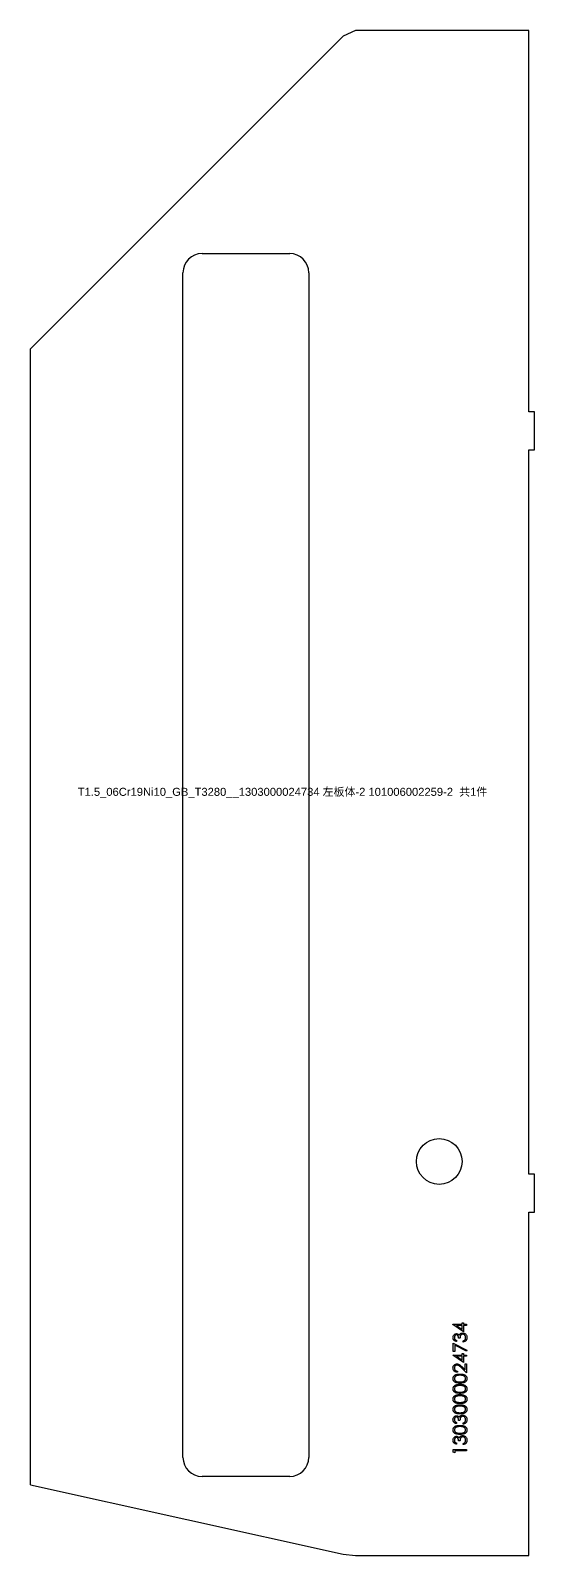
# Model space of a CAD drawing. Extents: x -16 to 22649, y -4599 to 814.
# Drawn here: x 140.8 to 273, y -3519.2 to -3119.1 of the extents above; entities that cross this region are included whole.
import ezdxf

# ---------------------------------------------------------------- set-up
doc = ezdxf.new("R2010")
doc.units = 0
doc.header["$MEASUREMENT"] = 0
doc.linetypes.add('CENTERX2', pattern=[20.32, 12.7, -2.54, 2.54, -2.54])
doc.layers.get('0').update_dxf_attribs({"linetype": 'CONTINUOUS'})
for name, color, linetype in [('1', 6, 'CENTERX2'), ('S1', 7, 'CONTINUOUS'), ('SLD-0', 7, 'CONTINUOUS')]:
    doc.layers.add(name, color=color, linetype=linetype)
doc.styles.get("Standard").update_dxf_attribs({"font": 'arial.ttf'})

# ---------------------------------------------------------------- blocks, each defined once
blk = doc.blocks.new('1303000024734_左板体-2_101006')
at = {"layer": '1', "color": 6, "linetype": 'CONTINUOUS', "flags": 128}
for points in [[(-19.89, -140.02), (-19.89, -139.95), (-19.89, -139.95), (-17.46, -139.95), (-17.46, -139.95), (-17.46, -139.55), (-17.46, -139.55), (-17.1, -139.55), (-17.1, -139.55), (-17.1, -139.95), (-17.1, -139.95), (-16.3, -139.95), (-16.3, -139.95), (-16.3, -140.27), (-16.3, -140.27), (-17.1, -140.27), (-17.1, -140.27), (-17.1, -141.93), (-17.1, -141.93), (-19.89, -140.02)], [(-18.99, -144.17), (-18.99, -144.49), (-18.99, -144.49), (-19.09, -144.46), (-19.19, -144.43), (-19.28, -144.39), (-19.37, -144.34), (-19.45, -144.29), (-19.52, -144.24), (-19.59, -144.17), (-19.65, -144.11), (-19.71, -144.04), (-19.76, -143.96), (-19.8, -143.88), (-19.83, -143.8), (-19.85, -143.72), (-19.87, -143.63), (-19.88, -143.54), (-19.89, -143.45), (-19.89, -143.45), (-19.88, -143.31), (-19.85, -143.18), (-19.82, -143.05), (-19.76, -142.93), (-19.69, -142.81), (-19.61, -142.71), (-19.52, -142.63), (-19.42, -142.55), (-19.31, -142.5), (-19.2, -142.46), (-19.09, -142.43), (-18.98, -142.42), (-18.98, -142.42), (-18.87, -142.43), (-18.76, -142.45), (-18.66, -142.48), (-18.57, -142.53), (-18.48, -142.58), (-18.4, -142.65), (-18.33, -142.74), (-18.26, -142.83), (-18.26, -142.83), (-18.2, -142.72), (-18.13, -142.62), (-18.05, -142.53), (-17.96, -142.45), (-17.96, -142.45), (-17.89, -142.4), (-17.82, -142.36), (-17.74, -142.32), (-17.66, -142.3), (-17.59, -142.27), (-17.5, -142.26), (-17.42, -142.25), (-17.34, -142.24), (-17.34, -142.24), (-17.19, -142.25), (-17.05, -142.28), (-16.91, -142.33), (-16.77, -142.4), (-16.64, -142.49), (-16.53, -142.59), (-16.44, -142.71), (-16.35, -142.84), (-16.29, -142.98), (-16.24, -143.13), (-16.22, -143.29), (-16.21, -143.45), (-16.21, -143.45), (-16.21, -143.57), (-16.22, -143.67), (-16.24, -143.78), (-16.27, -143.88), (-16.31, -143.97), (-16.35, -144.06), (-16.41, -144.14), (-16.47, -144.22), (-16.54, -144.29), (-16.62, -144.36), (-16.7, -144.42), (-16.79, -144.47), (-16.89, -144.52), (-17, -144.56), (-17.12, -144.59), (-17.24, -144.62), (-17.24, -144.62), (-17.24, -144.31), (-17.24, -144.31), (-17.16, -144.28), (-17.08, -144.25), (-17.01, -144.22), (-16.95, -144.19), (-16.89, -144.16), (-16.84, -144.12), (-16.8, -144.08), (-16.76, -144.03), (-16.76, -144.03), (-16.71, -143.97), (-16.67, -143.91), (-16.64, -143.84), (-16.61, -143.77), (-16.59, -143.7), (-16.58, -143.62), (-16.57, -143.54), (-16.57, -143.45), (-16.57, -143.45), (-16.57, -143.35), (-16.58, -143.26), (-16.6, -143.17), (-16.62, -143.09), (-16.65, -143.01), (-16.69, -142.93), (-16.74, -142.87), (-16.79, -142.8), (-16.84, -142.74), (-16.9, -142.69), (-16.96, -142.65), (-17.03, -142.62), (-17.09, -142.59), (-17.16, -142.57), (-17.23, -142.56), (-17.31, -142.56), (-17.31, -142.56), (-17.4, -142.57), (-17.5, -142.59), (-17.59, -142.63), (-17.68, -142.68), (-17.76, -142.74), (-17.83, -142.82), (-17.89, -142.91), (-17.94, -143), (-17.96, -143.06), (-17.98, -143.12), (-17.99, -143.19), (-18.01, -143.26), (-18.02, -143.35), (-18.03, -143.43), (-18.04, -143.53), (-18.05, -143.63), (-18.05, -143.63), (-18.41, -143.63), (-18.41, -143.63), (-18.41, -143.5), (-18.43, -143.38), (-18.45, -143.26), (-18.49, -143.15), (-18.53, -143.05), (-18.58, -142.96), (-18.64, -142.89), (-18.7, -142.84), (-18.76, -142.79), (-18.83, -142.76), (-18.9, -142.74), (-18.98, -142.74), (-18.98, -142.74), (-19.03, -142.74), (-19.09, -142.75), (-19.14, -142.76), (-19.19, -142.79), (-19.23, -142.81), (-19.28, -142.85), (-19.32, -142.89), (-19.36, -142.94), (-19.4, -142.99), (-19.44, -143.04), (-19.46, -143.1), (-19.49, -143.16), (-19.5, -143.23), (-19.52, -143.3), (-19.52, -143.37), (-19.53, -143.44), (-19.53, -143.44), (-19.52, -143.56), (-19.5, -143.67), (-19.46, -143.77), (-19.4, -143.87), (-19.37, -143.91), (-19.33, -143.95), (-19.29, -144), (-19.24, -144.03), (-19.18, -144.07), (-19.13, -144.11), (-19.06, -144.14), (-18.99, -144.17)], [(-17.46, -140.27), (-18.98, -140.27), (-18.98, -140.27), (-17.46, -141.31), (-17.46, -141.31), (-17.46, -140.27)], [(-19.89, -148.1), (-19.89, -148.03), (-19.89, -148.03), (-17.46, -148.03), (-17.46, -148.03), (-17.46, -147.63), (-17.46, -147.63), (-17.1, -147.63), (-17.1, -147.63), (-17.1, -148.03), (-17.1, -148.03), (-16.3, -148.03), (-16.3, -148.03), (-16.3, -148.35), (-16.3, -148.35), (-17.1, -148.35), (-17.1, -148.35), (-17.1, -150.01), (-17.1, -150.01), (-19.89, -148.1)], [(-19.8, -147.09), (-19.8, -144.94), (-19.8, -144.94), (-16.21, -146.78), (-16.21, -146.78), (-16.36, -147.05), (-16.36, -147.05), (-19.44, -145.47), (-19.44, -145.47), (-19.44, -147.09), (-19.44, -147.09), (-19.8, -147.09)], [(-18.72, -152.25), (-18.72, -152.56), (-18.72, -152.56), (-18.84, -152.56), (-18.96, -152.54), (-19.08, -152.51), (-19.18, -152.47), (-19.29, -152.43), (-19.38, -152.37), (-19.47, -152.3), (-19.56, -152.23), (-19.64, -152.14), (-19.7, -152.05), (-19.76, -151.96), (-19.8, -151.86), (-19.84, -151.76), (-19.87, -151.65), (-19.88, -151.54), (-19.89, -151.42), (-19.89, -151.42), (-19.88, -151.31), (-19.87, -151.2), (-19.84, -151.09), (-19.81, -150.99), (-19.77, -150.9), (-19.71, -150.82), (-19.65, -150.73), (-19.58, -150.66), (-19.5, -150.59), (-19.41, -150.53), (-19.33, -150.48), (-19.24, -150.44), (-19.15, -150.41), (-19.05, -150.38), (-18.95, -150.37), (-18.85, -150.37), (-18.85, -150.37), (-18.7, -150.37), (-18.56, -150.4), (-18.42, -150.45), (-18.29, -150.51), (-18.22, -150.55), (-18.15, -150.6), (-18.07, -150.66), (-17.99, -150.72), (-17.9, -150.8), (-17.8, -150.88), (-17.7, -150.97), (-17.59, -151.07), (-17.59, -151.07), (-16.66, -151.95), (-16.66, -151.95), (-16.66, -150.32), (-16.66, -150.32), (-16.3, -150.32), (-16.3, -150.32), (-16.3, -152.7), (-16.3, -152.7), (-17.75, -151.34), (-17.75, -151.34), (-17.85, -151.24), (-17.95, -151.15), (-18.04, -151.07), (-18.12, -151), (-18.19, -150.94), (-18.26, -150.88), (-18.33, -150.84), (-18.38, -150.8), (-18.49, -150.75), (-18.59, -150.71), (-18.7, -150.69), (-18.82, -150.68), (-18.82, -150.68), (-18.89, -150.68), (-18.96, -150.69), (-19.02, -150.71), (-19.09, -150.73), (-19.15, -150.77), (-19.21, -150.8), (-19.26, -150.85), (-19.32, -150.9), (-19.37, -150.96), (-19.41, -151.02), (-19.45, -151.08), (-19.47, -151.14), (-19.5, -151.21), (-19.51, -151.29), (-19.52, -151.36), (-19.53, -151.44), (-19.53, -151.44), (-19.52, -151.52), (-19.51, -151.6), (-19.5, -151.67), (-19.47, -151.75), (-19.44, -151.81), (-19.41, -151.88), (-19.36, -151.94), (-19.32, -152), (-19.26, -152.05), (-19.2, -152.1), (-19.13, -152.14), (-19.06, -152.17), (-18.98, -152.2), (-18.9, -152.22), (-18.81, -152.24), (-18.72, -152.25)], [(-17.46, -148.35), (-18.98, -148.35), (-18.98, -148.35), (-17.46, -149.39), (-17.46, -149.39), (-17.46, -148.35)], [(-18.05, -155.39), (-18.21, -155.39), (-18.37, -155.38), (-18.52, -155.37), (-18.66, -155.35), (-18.79, -155.33), (-18.91, -155.31), (-19.02, -155.28), (-19.12, -155.24), (-19.21, -155.2), (-19.3, -155.16), (-19.38, -155.11), (-19.45, -155.06), (-19.52, -155.01), (-19.58, -154.95), (-19.64, -154.89), (-19.69, -154.82), (-19.74, -154.76), (-19.78, -154.69), (-19.81, -154.61), (-19.84, -154.54), (-19.86, -154.46), (-19.87, -154.38), (-19.88, -154.3), (-19.89, -154.22), (-19.89, -154.22), (-19.88, -154.14), (-19.87, -154.06), (-19.86, -153.98), (-19.84, -153.9), (-19.81, -153.82), (-19.78, -153.75), (-19.74, -153.68), (-19.69, -153.61), (-19.64, -153.54), (-19.58, -153.48), (-19.51, -153.42), (-19.44, -153.36), (-19.37, -153.31), (-19.28, -153.26), (-19.2, -153.21), (-19.1, -153.17), (-19, -153.14), (-18.89, -153.1), (-18.77, -153.07), (-18.64, -153.05), (-18.5, -153.04), (-18.36, -153.02), (-18.21, -153.02), (-18.05, -153.01), (-18.05, -153.01), (-17.88, -153.02), (-17.73, -153.02), (-17.59, -153.04), (-17.45, -153.05), (-17.33, -153.07), (-17.21, -153.1), (-17.1, -153.13), (-17, -153.17), (-16.9, -153.21), (-16.81, -153.26), (-16.73, -153.3), (-16.65, -153.36), (-16.58, -153.41), (-16.52, -153.47), (-16.46, -153.54), (-16.41, -153.61), (-16.36, -153.68), (-16.32, -153.75), (-16.28, -153.82), (-16.26, -153.9), (-16.24, -153.98), (-16.22, -154.06), (-16.21, -154.14), (-16.21, -154.22), (-16.21, -154.22), (-16.21, -154.3), (-16.22, -154.38), (-16.23, -154.46), (-16.26, -154.54), (-16.28, -154.61), (-16.32, -154.68), (-16.35, -154.75), (-16.4, -154.82), (-16.45, -154.89), (-16.51, -154.95), (-16.57, -155.01), (-16.64, -155.06), (-16.71, -155.11), (-16.8, -155.16), (-16.88, -155.2), (-16.97, -155.24), (-17.07, -155.28), (-17.19, -155.31), (-17.3, -155.33), (-17.43, -155.35), (-17.57, -155.37), (-17.72, -155.38), (-17.88, -155.39), (-18.05, -155.39)], [(-18.05, -158.08), (-18.21, -158.08), (-18.37, -158.07), (-18.52, -158.06), (-18.66, -158.05), (-18.79, -158.03), (-18.91, -158), (-19.02, -157.97), (-19.12, -157.94), (-19.21, -157.9), (-19.3, -157.85), (-19.38, -157.81), (-19.45, -157.76), (-19.52, -157.7), (-19.58, -157.64), (-19.64, -157.58), (-19.69, -157.52), (-19.74, -157.45), (-19.78, -157.38), (-19.81, -157.31), (-19.84, -157.23), (-19.86, -157.15), (-19.87, -157.08), (-19.88, -157), (-19.89, -156.91), (-19.89, -156.91), (-19.88, -156.83), (-19.87, -156.75), (-19.86, -156.67), (-19.84, -156.59), (-19.81, -156.51), (-19.78, -156.44), (-19.74, -156.37), (-19.69, -156.3), (-19.64, -156.23), (-19.58, -156.17), (-19.51, -156.11), (-19.44, -156.05), (-19.37, -156), (-19.28, -155.95), (-19.2, -155.91), (-19.1, -155.86), (-19, -155.83), (-18.89, -155.79), (-18.77, -155.77), (-18.64, -155.74), (-18.5, -155.73), (-18.36, -155.71), (-18.21, -155.71), (-18.05, -155.7), (-18.05, -155.7), (-17.88, -155.71), (-17.73, -155.71), (-17.59, -155.73), (-17.45, -155.74), (-17.33, -155.77), (-17.21, -155.79), (-17.1, -155.83), (-17, -155.86), (-16.9, -155.9), (-16.81, -155.95), (-16.73, -156), (-16.65, -156.05), (-16.58, -156.11), (-16.52, -156.17), (-16.46, -156.23), (-16.41, -156.3), (-16.36, -156.37), (-16.32, -156.44), (-16.28, -156.51), (-16.26, -156.59), (-16.24, -156.67), (-16.22, -156.75), (-16.21, -156.83), (-16.21, -156.91), (-16.21, -156.91), (-16.21, -157), (-16.22, -157.08), (-16.23, -157.15), (-16.26, -157.23), (-16.28, -157.3), (-16.32, -157.38), (-16.35, -157.45), (-16.4, -157.51), (-16.45, -157.58), (-16.51, -157.64), (-16.57, -157.7), (-16.64, -157.75), (-16.71, -157.8), (-16.8, -157.85), (-16.88, -157.89), (-16.97, -157.93), (-17.07, -157.97), (-17.19, -158), (-17.3, -158.02), (-17.43, -158.05), (-17.57, -158.06), (-17.72, -158.07), (-17.88, -158.08), (-18.05, -158.08)], [(-18.05, -155.08), (-17.91, -155.08), (-17.77, -155.07), (-17.65, -155.06), (-17.54, -155.05), (-17.43, -155.03), (-17.34, -155.02), (-17.25, -154.99), (-17.17, -154.97), (-17.1, -154.94), (-17.03, -154.91), (-16.97, -154.87), (-16.91, -154.84), (-16.85, -154.8), (-16.81, -154.75), (-16.76, -154.7), (-16.72, -154.65), (-16.65, -154.55), (-16.6, -154.44), (-16.58, -154.33), (-16.57, -154.21), (-16.57, -154.21), (-16.58, -154.09), (-16.6, -153.98), (-16.65, -153.87), (-16.72, -153.77), (-16.76, -153.72), (-16.8, -153.67), (-16.85, -153.63), (-16.9, -153.59), (-16.96, -153.55), (-17.03, -153.52), (-17.09, -153.49), (-17.17, -153.46), (-17.17, -153.46), (-17.26, -153.43), (-17.36, -153.4), (-17.46, -153.38), (-17.57, -153.36), (-17.68, -153.35), (-17.8, -153.34), (-17.92, -153.33), (-18.05, -153.33), (-18.05, -153.33), (-18.17, -153.33), (-18.29, -153.33), (-18.41, -153.34), (-18.52, -153.36), (-18.62, -153.37), (-18.72, -153.39), (-18.81, -153.42), (-18.89, -153.44), (-18.97, -153.48), (-19.05, -153.51), (-19.12, -153.55), (-19.18, -153.58), (-19.24, -153.63), (-19.29, -153.67), (-19.33, -153.72), (-19.37, -153.77), (-19.44, -153.88), (-19.49, -153.98), (-19.52, -154.1), (-19.53, -154.21), (-19.53, -154.21), (-19.52, -154.33), (-19.49, -154.44), (-19.44, -154.55), (-19.37, -154.65), (-19.33, -154.7), (-19.29, -154.75), (-19.24, -154.79), (-19.19, -154.84), (-19.13, -154.87), (-19.06, -154.91), (-19, -154.94), (-18.93, -154.97), (-18.85, -154.99), (-18.76, -155.02), (-18.66, -155.03), (-18.56, -155.05), (-18.44, -155.06), (-18.32, -155.07), (-18.19, -155.08), (-18.05, -155.08)], [(-18.05, -157.77), (-17.91, -157.77), (-17.77, -157.76), (-17.65, -157.75), (-17.54, -157.74), (-17.43, -157.73), (-17.34, -157.71), (-17.25, -157.69), (-17.17, -157.66), (-17.1, -157.63), (-17.03, -157.6), (-16.97, -157.57), (-16.91, -157.53), (-16.85, -157.49), (-16.81, -157.44), (-16.76, -157.4), (-16.72, -157.35), (-16.65, -157.24), (-16.6, -157.13), (-16.58, -157.02), (-16.57, -156.9), (-16.57, -156.9), (-16.58, -156.79), (-16.6, -156.67), (-16.65, -156.57), (-16.72, -156.46), (-16.76, -156.41), (-16.8, -156.37), (-16.85, -156.32), (-16.9, -156.28), (-16.96, -156.24), (-17.03, -156.21), (-17.09, -156.18), (-17.17, -156.15), (-17.17, -156.15), (-17.26, -156.12), (-17.36, -156.09), (-17.46, -156.07), (-17.57, -156.05), (-17.68, -156.04), (-17.8, -156.03), (-17.92, -156.02), (-18.05, -156.02), (-18.05, -156.02), (-18.17, -156.02), (-18.29, -156.03), (-18.41, -156.04), (-18.52, -156.05), (-18.62, -156.07), (-18.72, -156.08), (-18.81, -156.11), (-18.89, -156.14), (-18.97, -156.17), (-19.05, -156.2), (-19.12, -156.24), (-19.18, -156.28), (-19.24, -156.32), (-19.29, -156.36), (-19.33, -156.41), (-19.37, -156.46), (-19.44, -156.57), (-19.49, -156.68), (-19.52, -156.79), (-19.53, -156.9), (-19.53, -156.9), (-19.52, -157.02), (-19.49, -157.13), (-19.44, -157.24), (-19.37, -157.35), (-19.33, -157.4), (-19.29, -157.44), (-19.24, -157.49), (-19.19, -157.53), (-19.13, -157.57), (-19.06, -157.6), (-19, -157.63), (-18.93, -157.66), (-18.85, -157.69), (-18.76, -157.71), (-18.66, -157.73), (-18.56, -157.74), (-18.44, -157.75), (-18.32, -157.76), (-18.19, -157.77), (-18.05, -157.77)], [(-18.05, -160.78), (-18.21, -160.77), (-18.37, -160.77), (-18.52, -160.75), (-18.66, -160.74), (-18.79, -160.72), (-18.91, -160.69), (-19.02, -160.66), (-19.12, -160.63), (-19.21, -160.59), (-19.3, -160.55), (-19.38, -160.5), (-19.45, -160.45), (-19.52, -160.39), (-19.58, -160.34), (-19.64, -160.28), (-19.69, -160.21), (-19.74, -160.14), (-19.78, -160.07), (-19.81, -160), (-19.84, -159.92), (-19.86, -159.85), (-19.87, -159.77), (-19.88, -159.69), (-19.89, -159.61), (-19.89, -159.61), (-19.88, -159.52), (-19.87, -159.44), (-19.86, -159.36), (-19.84, -159.28), (-19.81, -159.21), (-19.78, -159.13), (-19.74, -159.06), (-19.69, -158.99), (-19.64, -158.93), (-19.58, -158.86), (-19.51, -158.8), (-19.44, -158.75), (-19.37, -158.69), (-19.28, -158.64), (-19.2, -158.6), (-19.1, -158.56), (-19, -158.52), (-18.89, -158.49), (-18.77, -158.46), (-18.64, -158.44), (-18.5, -158.42), (-18.36, -158.41), (-18.21, -158.4), (-18.05, -158.4), (-18.05, -158.4), (-17.88, -158.4), (-17.73, -158.41), (-17.59, -158.42), (-17.45, -158.44), (-17.33, -158.46), (-17.21, -158.49), (-17.1, -158.52), (-17, -158.55), (-16.9, -158.6), (-16.81, -158.64), (-16.73, -158.69), (-16.65, -158.74), (-16.58, -158.8), (-16.52, -158.86), (-16.46, -158.92), (-16.41, -158.99), (-16.36, -159.06), (-16.32, -159.13), (-16.28, -159.21), (-16.26, -159.28), (-16.24, -159.36), (-16.22, -159.44), (-16.21, -159.52), (-16.21, -159.61), (-16.21, -159.61), (-16.21, -159.69), (-16.22, -159.77), (-16.23, -159.85), (-16.26, -159.92), (-16.28, -160), (-16.32, -160.07), (-16.35, -160.14), (-16.4, -160.21), (-16.45, -160.27), (-16.51, -160.33), (-16.57, -160.39), (-16.64, -160.45), (-16.71, -160.5), (-16.8, -160.54), (-16.88, -160.59), (-16.97, -160.63), (-17.07, -160.66), (-17.19, -160.69), (-17.3, -160.72), (-17.43, -160.74), (-17.57, -160.75), (-17.72, -160.77), (-17.88, -160.77), (-18.05, -160.78)], [(-18.05, -160.46), (-17.91, -160.46), (-17.77, -160.45), (-17.65, -160.45), (-17.54, -160.43), (-17.43, -160.42), (-17.34, -160.4), (-17.25, -160.38), (-17.17, -160.35), (-17.1, -160.33), (-17.03, -160.29), (-16.97, -160.26), (-16.91, -160.22), (-16.85, -160.18), (-16.81, -160.14), (-16.76, -160.09), (-16.72, -160.04), (-16.65, -159.93), (-16.6, -159.82), (-16.58, -159.71), (-16.57, -159.59), (-16.57, -159.59), (-16.58, -159.48), (-16.6, -159.37), (-16.65, -159.26), (-16.72, -159.15), (-16.76, -159.1), (-16.8, -159.06), (-16.85, -159.01), (-16.9, -158.97), (-16.96, -158.94), (-17.03, -158.9), (-17.09, -158.87), (-17.17, -158.84), (-17.17, -158.84), (-17.26, -158.81), (-17.36, -158.79), (-17.46, -158.76), (-17.57, -158.74), (-17.68, -158.73), (-17.8, -158.72), (-17.92, -158.71), (-18.05, -158.71), (-18.05, -158.71), (-18.17, -158.71), (-18.29, -158.72), (-18.41, -158.73), (-18.52, -158.74), (-18.62, -158.76), (-18.72, -158.78), (-18.81, -158.8), (-18.89, -158.83), (-18.97, -158.86), (-19.05, -158.89), (-19.12, -158.93), (-19.18, -158.97), (-19.24, -159.01), (-19.29, -159.06), (-19.33, -159.1), (-19.37, -159.16), (-19.44, -159.26), (-19.49, -159.37), (-19.52, -159.48), (-19.53, -159.59), (-19.53, -159.59), (-19.52, -159.71), (-19.49, -159.82), (-19.44, -159.93), (-19.37, -160.04), (-19.33, -160.09), (-19.29, -160.14), (-19.24, -160.18), (-19.19, -160.22), (-19.13, -160.26), (-19.06, -160.29), (-19, -160.32), (-18.93, -160.35), (-18.85, -160.38), (-18.76, -160.4), (-18.66, -160.42), (-18.56, -160.43), (-18.44, -160.45), (-18.32, -160.45), (-18.19, -160.46), (-18.05, -160.46)], [(-18.05, -163.47), (-18.21, -163.47), (-18.37, -163.46), (-18.52, -163.45), (-18.66, -163.43), (-18.79, -163.41), (-18.91, -163.38), (-19.02, -163.35), (-19.12, -163.32), (-19.21, -163.28), (-19.3, -163.24), (-19.38, -163.19), (-19.45, -163.14), (-19.52, -163.09), (-19.58, -163.03), (-19.64, -162.97), (-19.69, -162.9), (-19.74, -162.83), (-19.78, -162.76), (-19.81, -162.69), (-19.84, -162.62), (-19.86, -162.54), (-19.87, -162.46), (-19.88, -162.38), (-19.89, -162.3), (-19.89, -162.3), (-19.88, -162.21), (-19.87, -162.13), (-19.86, -162.05), (-19.84, -161.98), (-19.81, -161.9), (-19.78, -161.83), (-19.74, -161.75), (-19.69, -161.68), (-19.64, -161.62), (-19.58, -161.55), (-19.51, -161.49), (-19.44, -161.44), (-19.37, -161.39), (-19.28, -161.34), (-19.2, -161.29), (-19.1, -161.25), (-19, -161.21), (-18.89, -161.18), (-18.77, -161.15), (-18.64, -161.13), (-18.5, -161.11), (-18.36, -161.1), (-18.21, -161.09), (-18.05, -161.09), (-18.05, -161.09), (-17.88, -161.09), (-17.73, -161.1), (-17.59, -161.11), (-17.45, -161.13), (-17.33, -161.15), (-17.21, -161.18), (-17.1, -161.21), (-17, -161.25), (-16.9, -161.29), (-16.81, -161.33), (-16.73, -161.38), (-16.65, -161.43), (-16.58, -161.49), (-16.52, -161.55), (-16.46, -161.61), (-16.41, -161.68), (-16.36, -161.75), (-16.32, -161.82), (-16.28, -161.9), (-16.26, -161.97), (-16.24, -162.05), (-16.22, -162.13), (-16.21, -162.21), (-16.21, -162.3), (-16.21, -162.3), (-16.21, -162.38), (-16.22, -162.46), (-16.23, -162.54), (-16.26, -162.61), (-16.28, -162.69), (-16.32, -162.76), (-16.35, -162.83), (-16.4, -162.9), (-16.45, -162.96), (-16.51, -163.03), (-16.57, -163.08), (-16.64, -163.14), (-16.71, -163.19), (-16.8, -163.23), (-16.88, -163.28), (-16.97, -163.32), (-17.07, -163.35), (-17.19, -163.38), (-17.3, -163.41), (-17.43, -163.43), (-17.57, -163.45), (-17.72, -163.46), (-17.88, -163.47), (-18.05, -163.47)], [(-18.99, -165.71), (-18.99, -166.03), (-18.99, -166.03), (-19.09, -166), (-19.19, -165.96), (-19.28, -165.93), (-19.37, -165.88), (-19.45, -165.83), (-19.52, -165.78), (-19.59, -165.71), (-19.65, -165.65), (-19.71, -165.57), (-19.76, -165.5), (-19.8, -165.42), (-19.83, -165.34), (-19.85, -165.26), (-19.87, -165.17), (-19.88, -165.08), (-19.89, -164.98), (-19.89, -164.98), (-19.88, -164.85), (-19.85, -164.72), (-19.82, -164.59), (-19.76, -164.47), (-19.69, -164.35), (-19.61, -164.25), (-19.52, -164.17), (-19.42, -164.09), (-19.31, -164.04), (-19.2, -163.99), (-19.09, -163.97), (-18.98, -163.96), (-18.98, -163.96), (-18.87, -163.97), (-18.76, -163.99), (-18.66, -164.02), (-18.57, -164.06), (-18.48, -164.12), (-18.4, -164.19), (-18.33, -164.27), (-18.26, -164.37), (-18.26, -164.37), (-18.2, -164.26), (-18.13, -164.16), (-18.05, -164.07), (-17.96, -163.99), (-17.96, -163.99), (-17.89, -163.94), (-17.82, -163.9), (-17.74, -163.86), (-17.66, -163.83), (-17.59, -163.81), (-17.5, -163.8), (-17.42, -163.79), (-17.34, -163.78), (-17.34, -163.78), (-17.19, -163.79), (-17.05, -163.82), (-16.91, -163.87), (-16.77, -163.94), (-16.64, -164.03), (-16.53, -164.13), (-16.44, -164.25), (-16.35, -164.38), (-16.29, -164.52), (-16.24, -164.67), (-16.22, -164.83), (-16.21, -164.99), (-16.21, -164.99), (-16.21, -165.1), (-16.22, -165.21), (-16.24, -165.32), (-16.27, -165.41), (-16.31, -165.51), (-16.35, -165.6), (-16.41, -165.68), (-16.47, -165.76), (-16.54, -165.83), (-16.62, -165.9), (-16.7, -165.96), (-16.79, -166.01), (-16.89, -166.06), (-17, -166.1), (-17.12, -166.13), (-17.24, -166.16), (-17.24, -166.16), (-17.24, -165.85), (-17.24, -165.85), (-17.16, -165.82), (-17.08, -165.79), (-17.01, -165.76), (-16.95, -165.73), (-16.89, -165.69), (-16.84, -165.66), (-16.8, -165.62), (-16.76, -165.57), (-16.76, -165.57), (-16.71, -165.51), (-16.67, -165.45), (-16.64, -165.38), (-16.61, -165.31), (-16.59, -165.24), (-16.58, -165.16), (-16.57, -165.07), (-16.57, -164.99), (-16.57, -164.99), (-16.57, -164.89), (-16.58, -164.8), (-16.6, -164.71), (-16.62, -164.62), (-16.65, -164.55), (-16.69, -164.47), (-16.74, -164.4), (-16.79, -164.34), (-16.84, -164.28), (-16.9, -164.23), (-16.96, -164.19), (-17.03, -164.16), (-17.09, -164.13), (-17.16, -164.11), (-17.23, -164.1), (-17.31, -164.1), (-17.31, -164.1), (-17.4, -164.1), (-17.5, -164.13), (-17.59, -164.16), (-17.68, -164.22), (-17.76, -164.28), (-17.83, -164.36), (-17.89, -164.45), (-17.94, -164.54), (-17.96, -164.6), (-17.98, -164.66), (-17.99, -164.73), (-18.01, -164.8), (-18.02, -164.88), (-18.03, -164.97), (-18.04, -165.07), (-18.05, -165.17), (-18.05, -165.17), (-18.41, -165.17), (-18.41, -165.17), (-18.41, -165.04), (-18.43, -164.92), (-18.45, -164.8), (-18.49, -164.69), (-18.53, -164.59), (-18.58, -164.5), (-18.64, -164.43), (-18.7, -164.37), (-18.76, -164.33), (-18.83, -164.3), (-18.9, -164.28), (-18.98, -164.28), (-18.98, -164.28), (-19.03, -164.28), (-19.09, -164.29), (-19.14, -164.3), (-19.19, -164.33), (-19.23, -164.35), (-19.28, -164.39), (-19.32, -164.43), (-19.36, -164.48), (-19.4, -164.53), (-19.44, -164.58), (-19.46, -164.64), (-19.49, -164.7), (-19.5, -164.77), (-19.52, -164.83), (-19.52, -164.91), (-19.53, -164.98), (-19.53, -164.98), (-19.52, -165.1), (-19.5, -165.21), (-19.46, -165.31), (-19.4, -165.41), (-19.37, -165.45), (-19.33, -165.49), (-19.29, -165.53), (-19.24, -165.57), (-19.18, -165.61), (-19.13, -165.65), (-19.06, -165.68), (-18.99, -165.71)], [(-18.05, -163.15), (-17.91, -163.15), (-17.77, -163.15), (-17.65, -163.14), (-17.54, -163.13), (-17.43, -163.11), (-17.34, -163.09), (-17.25, -163.07), (-17.17, -163.05), (-17.1, -163.02), (-17.03, -162.99), (-16.97, -162.95), (-16.91, -162.91), (-16.85, -162.87), (-16.81, -162.83), (-16.76, -162.78), (-16.72, -162.73), (-16.65, -162.62), (-16.6, -162.51), (-16.58, -162.4), (-16.57, -162.29), (-16.57, -162.29), (-16.58, -162.17), (-16.6, -162.06), (-16.65, -161.95), (-16.72, -161.85), (-16.76, -161.8), (-16.8, -161.75), (-16.85, -161.71), (-16.9, -161.67), (-16.96, -161.63), (-17.03, -161.6), (-17.09, -161.56), (-17.17, -161.54), (-17.17, -161.54), (-17.26, -161.51), (-17.36, -161.48), (-17.46, -161.46), (-17.57, -161.44), (-17.68, -161.42), (-17.8, -161.41), (-17.92, -161.41), (-18.05, -161.4), (-18.05, -161.4), (-18.17, -161.41), (-18.29, -161.41), (-18.41, -161.42), (-18.52, -161.43), (-18.62, -161.45), (-18.72, -161.47), (-18.81, -161.49), (-18.89, -161.52), (-18.97, -161.55), (-19.05, -161.59), (-19.12, -161.62), (-19.18, -161.66), (-19.24, -161.7), (-19.29, -161.75), (-19.33, -161.8), (-19.37, -161.85), (-19.44, -161.95), (-19.49, -162.06), (-19.52, -162.17), (-19.53, -162.29), (-19.53, -162.29), (-19.52, -162.4), (-19.49, -162.52), (-19.44, -162.62), (-19.37, -162.73), (-19.33, -162.78), (-19.29, -162.83), (-19.24, -162.87), (-19.19, -162.91), (-19.13, -162.95), (-19.06, -162.99), (-19, -163.02), (-18.93, -163.05), (-18.85, -163.07), (-18.76, -163.09), (-18.66, -163.11), (-18.56, -163.13), (-18.44, -163.14), (-18.32, -163.15), (-18.19, -163.15), (-18.05, -163.15)], [(-18.05, -168.85), (-18.21, -168.85), (-18.37, -168.84), (-18.52, -168.83), (-18.66, -168.82), (-18.79, -168.79), (-18.91, -168.77), (-19.02, -168.74), (-19.12, -168.7), (-19.21, -168.67), (-19.3, -168.62), (-19.38, -168.58), (-19.45, -168.53), (-19.52, -168.47), (-19.58, -168.41), (-19.64, -168.35), (-19.69, -168.29), (-19.74, -168.22), (-19.78, -168.15), (-19.81, -168.07), (-19.84, -168), (-19.86, -167.92), (-19.87, -167.84), (-19.88, -167.76), (-19.89, -167.68), (-19.89, -167.68), (-19.88, -167.6), (-19.87, -167.52), (-19.86, -167.44), (-19.84, -167.36), (-19.81, -167.28), (-19.78, -167.21), (-19.74, -167.14), (-19.69, -167.07), (-19.64, -167), (-19.58, -166.94), (-19.51, -166.88), (-19.44, -166.82), (-19.37, -166.77), (-19.28, -166.72), (-19.2, -166.68), (-19.1, -166.63), (-19, -166.6), (-18.89, -166.56), (-18.77, -166.54), (-18.64, -166.51), (-18.5, -166.5), (-18.36, -166.48), (-18.21, -166.48), (-18.05, -166.47), (-18.05, -166.47), (-17.88, -166.48), (-17.73, -166.48), (-17.59, -166.5), (-17.45, -166.51), (-17.33, -166.54), (-17.21, -166.56), (-17.1, -166.59), (-17, -166.63), (-16.9, -166.67), (-16.81, -166.72), (-16.73, -166.77), (-16.65, -166.82), (-16.58, -166.88), (-16.52, -166.94), (-16.46, -167), (-16.41, -167.07), (-16.36, -167.14), (-16.32, -167.21), (-16.28, -167.28), (-16.26, -167.36), (-16.24, -167.44), (-16.22, -167.52), (-16.21, -167.6), (-16.21, -167.68), (-16.21, -167.68), (-16.21, -167.76), (-16.22, -167.84), (-16.23, -167.92), (-16.26, -168), (-16.28, -168.07), (-16.32, -168.15), (-16.35, -168.22), (-16.4, -168.28), (-16.45, -168.35), (-16.51, -168.41), (-16.57, -168.47), (-16.64, -168.52), (-16.71, -168.57), (-16.8, -168.62), (-16.88, -168.66), (-16.97, -168.7), (-17.07, -168.74), (-17.19, -168.77), (-17.3, -168.79), (-17.43, -168.81), (-17.57, -168.83), (-17.72, -168.84), (-17.88, -168.85), (-18.05, -168.85)], [(-18.05, -168.54), (-17.91, -168.54), (-17.77, -168.53), (-17.65, -168.52), (-17.54, -168.51), (-17.43, -168.5), (-17.34, -168.48), (-17.25, -168.46), (-17.17, -168.43), (-17.1, -168.4), (-17.03, -168.37), (-16.97, -168.34), (-16.91, -168.3), (-16.85, -168.26), (-16.81, -168.21), (-16.76, -168.17), (-16.72, -168.11), (-16.65, -168.01), (-16.6, -167.9), (-16.58, -167.79), (-16.57, -167.67), (-16.57, -167.67), (-16.58, -167.56), (-16.6, -167.44), (-16.65, -167.34), (-16.72, -167.23), (-16.76, -167.18), (-16.8, -167.14), (-16.85, -167.09), (-16.9, -167.05), (-16.96, -167.01), (-17.03, -166.98), (-17.09, -166.95), (-17.17, -166.92), (-17.17, -166.92), (-17.26, -166.89), (-17.36, -166.86), (-17.46, -166.84), (-17.57, -166.82), (-17.68, -166.81), (-17.8, -166.8), (-17.92, -166.79), (-18.05, -166.79), (-18.05, -166.79), (-18.17, -166.79), (-18.29, -166.8), (-18.41, -166.81), (-18.52, -166.82), (-18.62, -166.83), (-18.72, -166.85), (-18.81, -166.88), (-18.89, -166.91), (-18.97, -166.94), (-19.05, -166.97), (-19.12, -167.01), (-19.18, -167.05), (-19.24, -167.09), (-19.29, -167.13), (-19.33, -167.18), (-19.37, -167.23), (-19.44, -167.34), (-19.49, -167.45), (-19.52, -167.56), (-19.53, -167.67), (-19.53, -167.67), (-19.52, -167.79), (-19.49, -167.9), (-19.44, -168.01), (-19.37, -168.11), (-19.33, -168.17), (-19.29, -168.21), (-19.24, -168.26), (-19.19, -168.3), (-19.13, -168.33), (-19.06, -168.37), (-19, -168.4), (-18.93, -168.43), (-18.85, -168.46), (-18.76, -168.48), (-18.66, -168.5), (-18.56, -168.51), (-18.44, -168.52), (-18.32, -168.53), (-18.19, -168.54), (-18.05, -168.54)], [(-18.99, -171.1), (-18.99, -171.41), (-18.99, -171.41), (-19.09, -171.38), (-19.19, -171.35), (-19.28, -171.31), (-19.37, -171.27), (-19.45, -171.22), (-19.52, -171.16), (-19.59, -171.1), (-19.65, -171.03), (-19.71, -170.96), (-19.76, -170.88), (-19.8, -170.81), (-19.83, -170.73), (-19.85, -170.64), (-19.87, -170.55), (-19.88, -170.46), (-19.89, -170.37), (-19.89, -170.37), (-19.88, -170.23), (-19.85, -170.1), (-19.82, -169.97), (-19.76, -169.85), (-19.69, -169.74), (-19.61, -169.64), (-19.52, -169.55), (-19.42, -169.48), (-19.31, -169.42), (-19.2, -169.38), (-19.09, -169.35), (-18.98, -169.35), (-18.98, -169.35), (-18.87, -169.35), (-18.76, -169.37), (-18.66, -169.4), (-18.57, -169.45), (-18.48, -169.51), (-18.4, -169.58), (-18.33, -169.66), (-18.26, -169.75), (-18.26, -169.75), (-18.2, -169.64), (-18.13, -169.54), (-18.05, -169.45), (-17.96, -169.38), (-17.96, -169.38), (-17.89, -169.33), (-17.82, -169.28), (-17.74, -169.25), (-17.66, -169.22), (-17.59, -169.2), (-17.5, -169.18), (-17.42, -169.17), (-17.34, -169.17), (-17.34, -169.17), (-17.19, -169.18), (-17.05, -169.21), (-16.91, -169.26), (-16.77, -169.33), (-16.64, -169.41), (-16.53, -169.51), (-16.44, -169.63), (-16.35, -169.76), (-16.29, -169.9), (-16.24, -170.05), (-16.22, -170.21), (-16.21, -170.38), (-16.21, -170.38), (-16.21, -170.49), (-16.22, -170.6), (-16.24, -170.7), (-16.27, -170.8), (-16.31, -170.89), (-16.35, -170.98), (-16.41, -171.06), (-16.47, -171.14), (-16.54, -171.22), (-16.62, -171.28), (-16.7, -171.34), (-16.79, -171.4), (-16.89, -171.44), (-17, -171.48), (-17.12, -171.52), (-17.24, -171.54), (-17.24, -171.54), (-17.24, -171.23), (-17.24, -171.23), (-17.16, -171.21), (-17.08, -171.18), (-17.01, -171.15), (-16.95, -171.11), (-16.89, -171.08), (-16.84, -171.04), (-16.8, -171), (-16.76, -170.96), (-16.76, -170.96), (-16.71, -170.9), (-16.67, -170.83), (-16.64, -170.77), (-16.61, -170.7), (-16.59, -170.62), (-16.58, -170.54), (-16.57, -170.46), (-16.57, -170.37), (-16.57, -170.37), (-16.57, -170.27), (-16.58, -170.18), (-16.6, -170.09), (-16.62, -170.01), (-16.65, -169.93), (-16.69, -169.86), (-16.74, -169.79), (-16.79, -169.73), (-16.84, -169.67), (-16.9, -169.62), (-16.96, -169.58), (-17.03, -169.54), (-17.09, -169.51), (-17.16, -169.5), (-17.23, -169.48), (-17.31, -169.48), (-17.31, -169.48), (-17.4, -169.49), (-17.5, -169.51), (-17.59, -169.55), (-17.68, -169.6), (-17.76, -169.67), (-17.83, -169.74), (-17.89, -169.83), (-17.94, -169.93), (-17.96, -169.98), (-17.98, -170.04), (-17.99, -170.11), (-18.01, -170.19), (-18.02, -170.27), (-18.03, -170.36), (-18.04, -170.45), (-18.05, -170.56), (-18.05, -170.56), (-18.41, -170.56), (-18.41, -170.56), (-18.41, -170.43), (-18.43, -170.3), (-18.45, -170.19), (-18.49, -170.08), (-18.53, -169.97), (-18.58, -169.89), (-18.64, -169.82), (-18.7, -169.76), (-18.76, -169.72), (-18.83, -169.68), (-18.9, -169.67), (-18.98, -169.66), (-18.98, -169.66), (-19.03, -169.66), (-19.09, -169.67), (-19.14, -169.69), (-19.19, -169.71), (-19.23, -169.74), (-19.28, -169.77), (-19.32, -169.81), (-19.36, -169.86), (-19.4, -169.91), (-19.44, -169.97), (-19.46, -170.02), (-19.49, -170.09), (-19.5, -170.15), (-19.52, -170.22), (-19.52, -170.29), (-19.53, -170.36), (-19.53, -170.36), (-19.52, -170.48), (-19.5, -170.59), (-19.46, -170.7), (-19.4, -170.79), (-19.37, -170.84), (-19.33, -170.88), (-19.29, -170.92), (-19.24, -170.96), (-19.18, -170.99), (-19.13, -171.03), (-19.06, -171.06), (-18.99, -171.1)], [(-19.8, -173.49), (-19.8, -172.85), (-19.8, -172.85), (-16.3, -172.85), (-16.3, -172.85), (-16.3, -173.16), (-16.3, -173.16), (-19.44, -173.16), (-19.44, -173.16), (-19.44, -173.7), (-19.44, -173.7), (-19.8, -173.49)]]:
    blk.add_lwpolyline(points, dxfattribs=at)
at = {"layer": 'SLD-0', "linetype": 'CONTINUOUS'}
for p, q in [((-48.73, 197.95), (-130.73, 115.95)), ((-45.5, 199.45), (-48.73, 197.95)), ((0, 199.45), (-45.5, 199.45)), ((0, 99.45), (0, 199.45)), ((-85.73, 140.92), (-62.73, 140.92)), ((-90.73, -174.88), (-90.73, 135.92)), ((-57.73, 135.92), (-57.73, -174.88)), ((-130.73, -182.11), (-130.73, 115.95)), ((1.5, 99.45), (0, 99.45)), ((1.5, 89.45), (1.5, 99.45)), ((0, 89.45), (1.5, 89.45)), ((0, -100.55), (0, 89.45)), ((1.5, -100.55), (0, -100.55)), ((1.5, -110.55), (1.5, -100.55)), ((0, -110.55), (1.5, -110.55)), ((0, -200.62), (0, -110.55)), ((-62.73, -179.88), (-85.73, -179.88)), ((-130.73, -182.11), (-48.73, -200.28)), ((-48.73, -200.28), (-45.5, -200.62)), ((-45.5, -200.62), (0, -200.62))]:
    blk.add_line(p, q, dxfattribs=at)
blk.add_circle((-23.5, -97.25), 6, dxfattribs=at)
for centre, start, end in [((-85.73, 135.92), 90, 180), ((-62.73, 135.92), 0, 90), ((-85.73, -174.88), 180, 270), ((-62.73, -174.88), 270, 0)]:
    blk.add_arc(centre, 5, start, end, dxfattribs=at)
at = {"layer": 'S1', "color": 3, "insert": (-64.61, -0.58), "char_height": 2.1, "attachment_point": 5}
blk.add_mtext('T1.5_06Cr19Ni10_GB_T3280__1303000024734 {\\fSimSun|b0|i0|c134|p2;左板体}-2 101006002259-2  {\\fSimSun|b0|i0|c134|p2;共}1{\\fSimSun|b0|i0|c134|p2;件}', dxfattribs=at)

msp = doc.modelspace()

# ---------------------------------------------------------------- block references
msp.add_blockref('1303000024734_左板体-2_101006', (271.48447, -3318.55257))

doc.saveas('drawing.dxf')
